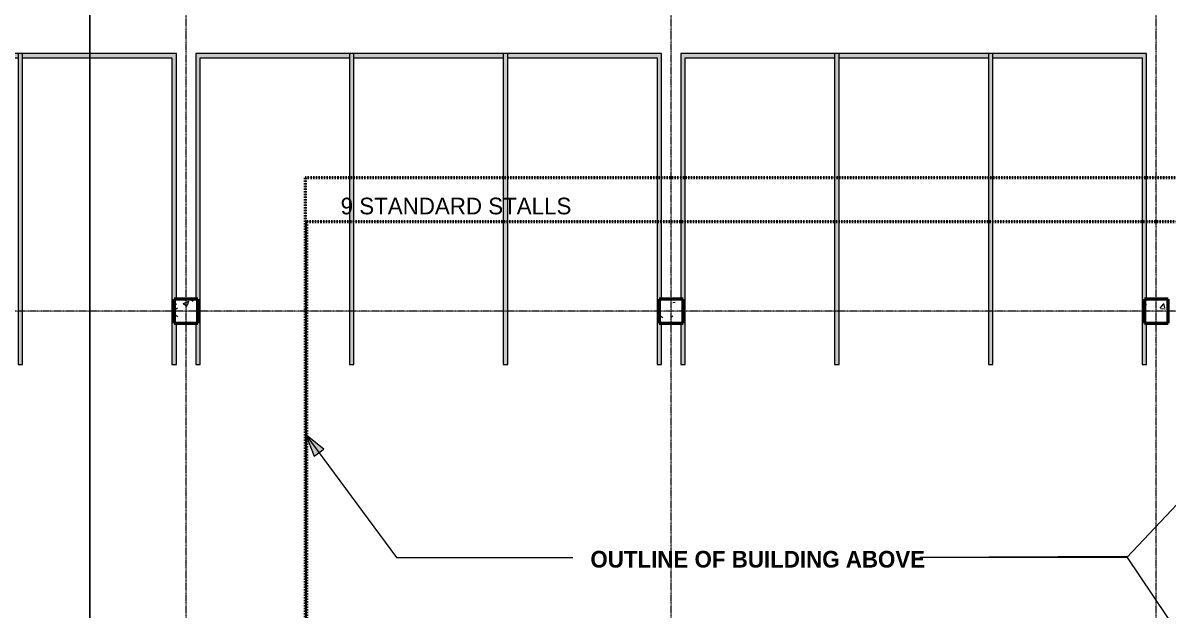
# Model space of a CAD drawing. Header units: metres. Extents: x -4294 to -464, y 9706 to 12475.
# Drawn here: x -3591 to -2819, y 10985 to 11382 of the extents above; entities that cross this region are included whole.
import ezdxf

# ---------------------------------------------------------------- set-up
doc = ezdxf.new("R2010")
doc.units = ezdxf.units.M
doc.linetypes.add('Dash 1_16_', pattern=[0.125, 0.0625, -0.0625])
doc.linetypes.add('Grid Line 1_2_', pattern=[0.875, 0.5, -0.125, 0.125, -0.125])
for name, color, linetype, lineweight in [('0-1', 7, 'Continuous', 5), ('0-3', 7, 'Continuous', 9), ('A-ANNO-NOTE', 131, 'Continuous', 9), ('A-GENM', 5, 'Continuous', 9), ('C-PROP-LINE-2', 91, 'Dash 1_16_', 50), ('G-ANNO-TEXT-1', 147, 'Continuous', 20), ('S-COLS', 52, 'Continuous', 9), ('S-COLS-1', 250, 'Continuous', 50), ('S-GRID-1', 1, 'Grid Line 1_2_', 9)]:
    doc.layers.add(name, color=color, linetype=linetype, lineweight=lineweight)
doc.styles.add('Century Gothic', font='ufonts.com_century-gothic.ttf', dxfattribs={"height": 11.25})
doc.styles.add('Century Gothic_B', font='GOTHICB.TTF', dxfattribs={"height": 11.25})

# ---------------------------------------------------------------- blocks, each defined once
blk = doc.blocks.new('Concrete-Rectangular-Column - ONE-V8-FLOOR PLAN - BASEMENT')
at = {"layer": 'S-COLS'}
h = blk.add_hatch(dxfattribs=at)
h.set_pattern_fill('FP_11', color=256, style=0, pattern_type=2)
h.set_pattern_definition([(50, (3481.324, -11187.19), (34.4287, -3.01202), [3.6, -39.6]), (355, (3481.324, -11187.19), (-6.6596, 36.10481), [2.88, -31.68]), (100.451, (3484.193, -11187.44), (27.76876, 33.0931), [3.06, -33.655]), (46.184, (3481.324, -11177.59), (51.22752, -7.94535), [5.4, -59.4]), (96.636, (3485.593, -11178.25), (44.86319, 46.7577), [4.589, -50.482]), (351.184, (3481.324, -11177.59), (44.86417, 46.75745), [4.32, -47.52]), (21, (3486.124, -11179.99), (28.65176, -19.325734), [3.6, -39.6]), (326, (3486.124, -11179.99), (11.67934, 34.80662), [2.88, -31.68]), (71.451, (3488.51, -11181.6), (40.33096, 15.48132), [3.06, -33.655]), (37.5, (3481.324, -11187.189), (0.583112, 15.978979), [1.584, -29.712, 1.584, -30.576, -31.8]), (37.5, (3481.324, -11187.189), (0.583112, 15.978979), [-63.456, 1.584, -30.216]), (7.5, (3481.324, -11187.189), (12.62689, 18.932107), [1.584, -16.752, 1.584, -28.992, -12.12]), (7.5, (3481.324, -11187.189), (12.62689, 18.932107), [-48.912, 1.584, -10.536]), (327.5, (3470.62, -11187.189), (25.622992, -1.082799), [1.584, -10.416, 1.584, -35.856, -49.68]), (327.5, (3470.62, -11187.189), (25.622992, -1.082799), [-49.44, 1.584, -48.096]), (317.5, (3465.82, -11187.19), (27.99243, 4.80496), [1.584, -14.016, 1.584, -23.28, -35.28]), (317.5, (3465.82, -11187.19), (27.99243, 4.80496), [-40.464, 1.584, -33.696])])
h.paths.add_polyline_path([(6.5, -8), (8, -8), (8, 8), (-8, 8), (-8, -8), (-6.5, -8)], flags=0)
at = {"layer": 'S-COLS-1'}
for p, q in [((8, 8), (-8, 8)), ((-8, 8), (-8, -8)), ((8, -8), (8, 8)), ((-8, -8), (8, -8))]:
    blk.add_line(p, q, dxfattribs=at)
blk = doc.blocks.new('Concrete-Rectangular-Column - ONE-V9-FLOOR PLAN - BASEMENT')
at = {"layer": 'S-COLS'}
h = blk.add_hatch(dxfattribs=at)
h.set_pattern_fill('FP_12', color=256, style=0, pattern_type=2)
h.set_pattern_definition([(50, (3154.324, -11187.19), (34.4287, -3.01202), [3.6, -39.6]), (355, (3154.324, -11187.19), (-6.6596, 36.10481), [2.88, -31.68]), (100.451, (3157.193, -11187.44), (27.76876, 33.0931), [3.06, -33.655]), (46.184, (3154.324, -11177.59), (51.22752, -7.94535), [5.4, -59.4]), (96.636, (3158.593, -11178.25), (44.86319, 46.7577), [4.589, -50.482]), (351.184, (3154.324, -11177.59), (44.86417, 46.75745), [4.32, -47.52]), (21, (3159.124, -11179.99), (28.65176, -19.325734), [3.6, -39.6]), (326, (3159.124, -11179.99), (11.67934, 34.80662), [2.88, -31.68]), (71.451, (3161.51, -11181.6), (40.33096, 15.48132), [3.06, -33.655]), (37.5, (3154.324, -11187.189), (0.583112, 15.978979), [1.584, -29.712, 1.584, -30.576, -31.8]), (37.5, (3154.324, -11187.189), (0.583112, 15.978979), [-63.456, 1.584, -30.216]), (7.5, (3154.324, -11187.189), (12.62689, 18.932107), [1.584, -16.752, 1.584, -28.992, -12.12]), (7.5, (3154.324, -11187.189), (12.62689, 18.932107), [-48.912, 1.584, -10.536]), (327.5, (3143.62, -11187.189), (25.622992, -1.082799), [1.584, -10.416, 1.584, -35.856, -49.68]), (327.5, (3143.62, -11187.189), (25.622992, -1.082799), [-49.44, 1.584, -48.096]), (317.5, (3138.82, -11187.19), (27.99243, 4.80496), [1.584, -14.016, 1.584, -23.28, -35.28]), (317.5, (3138.82, -11187.19), (27.99243, 4.80496), [-40.464, 1.584, -33.696])])
h.paths.add_polyline_path([(8, -8), (8, 8), (-8, 8), (-8, -8), (6.91, -8)], flags=0)
at = {"layer": 'S-COLS-1'}
for p, q in [((8, 8), (-8, 8)), ((-8, 8), (-8, -8)), ((8, -8), (8, 8)), ((-8, -8), (8, -8))]:
    blk.add_line(p, q, dxfattribs=at)
blk = doc.blocks.new('Concrete-Rectangular-Column - ONE-V10-FLOOR PLAN - BASEMENT')
at = {"layer": 'S-COLS'}
h = blk.add_hatch(dxfattribs=at)
h.set_pattern_fill('FP_13', color=256, style=0, pattern_type=2)
h.set_pattern_definition([(50, (2827.324, -11187.19), (34.4287, -3.01202), [3.6, -39.6]), (355, (2827.324, -11187.19), (-6.6596, 36.10481), [2.88, -31.68]), (100.451, (2830.193, -11187.44), (27.76876, 33.0931), [3.06, -33.655]), (46.184, (2827.324, -11177.59), (51.22752, -7.94535), [5.4, -59.4]), (96.636, (2831.593, -11178.25), (44.86319, 46.7577), [4.589, -50.482]), (351.184, (2827.324, -11177.59), (44.86417, 46.75745), [4.32, -47.52]), (21, (2832.124, -11179.99), (28.65176, -19.325734), [3.6, -39.6]), (326, (2832.124, -11179.99), (11.67934, 34.80662), [2.88, -31.68]), (71.451, (2834.51, -11181.6), (40.33096, 15.48132), [3.06, -33.655]), (37.5, (2827.324, -11187.189), (0.583112, 15.978979), [1.584, -29.712, 1.584, -30.576, -31.8]), (37.5, (2827.324, -11187.189), (0.583112, 15.978979), [-63.456, 1.584, -30.216]), (7.5, (2827.324, -11187.189), (12.62689, 18.932107), [1.584, -16.752, 1.584, -28.992, -12.12]), (7.5, (2827.324, -11187.189), (12.62689, 18.932107), [-48.912, 1.584, -10.536]), (327.5, (2816.62, -11187.189), (25.622992, -1.082799), [1.584, -10.416, 1.584, -35.856, -49.68]), (327.5, (2816.62, -11187.189), (25.622992, -1.082799), [-49.44, 1.584, -48.096]), (317.5, (2811.82, -11187.19), (27.99243, 4.80496), [1.584, -14.016, 1.584, -23.28, -35.28]), (317.5, (2811.82, -11187.19), (27.99243, 4.80496), [-40.464, 1.584, -33.696])])
h.paths.add_polyline_path([(-8, -8), (8, -8), (8, 8), (-8, 8)], flags=0)
at = {"layer": 'S-COLS-1'}
for p, q in [((8, 8), (-8, 8)), ((-8, 8), (-8, -8)), ((8, -8), (8, 8)), ((-8, -8), (8, -8))]:
    blk.add_line(p, q, dxfattribs=at)
blk = doc.blocks.new('CTR - 1st Phase - Shell_rvt-1-FLOOR PLAN - BASEMENT')
at = {"layer": 'S-GRID-1'}
for p, q in [((-3481.32, 9836.18), (-3481.32, 12413.74)), ((-3154.32, 9836.18), (-3154.32, 12413.74)), ((-2827.32, 9836.18), (-2827.32, 12413.74)), ((-464.45, 11187.19), (-4232.19, 11187.19))]:
    blk.add_line(p, q, dxfattribs=at)
at = {"layer": '0-3'}
for name, p in [('Concrete-Rectangular-Column - ONE-V8-FLOOR PLAN - BASEMENT', (-3481.32, 11187.19)), ('Concrete-Rectangular-Column - ONE-V9-FLOOR PLAN - BASEMENT', (-3154.32, 11187.19)), ('Concrete-Rectangular-Column - ONE-V10-FLOOR PLAN - BASEMENT', (-2827.32, 11187.19))]:
    blk.add_blockref(name, p, dxfattribs=at)
blk = doc.blocks.new('Parking_Stall_Multiple - STANDARD-V32-FLOOR PLAN - BASEMENT')
at = {"layer": 'A-GENM'}
h = blk.add_hatch(color=256, dxfattribs=at)
h.paths.add_polyline_path([(210, -106.67), (106.5, -105.17), (3, -106.67)], flags=0)
h.paths.add_polyline_path([(0, -103.67), (0.08, -106.58), (0, -106.67), (3, -106.67), (1.5, -105.17)], flags=0)
h.paths.add_polyline_path([(210, -1.5), (210, 0), (182, 0), (182, -1.5), (166, -1.5), (166, 0), (0, 0), (0, -103.67), (3, -103.67), (3, -3), (210, -3)], flags=0)
h = blk.add_hatch(color=256, dxfattribs=at)
h.paths.add_polyline_path([(210, -210.34), (106.5, -208.84), (3, -210.34), (160.33, -210.34)], flags=0)
h.paths.add_polyline_path([(210, -103.67), (0, -103.67), (3, -106.67), (106.5, -105.17), (210, -106.67)], flags=0)
h.paths.add_polyline_path([(3, -210.34), (0, -207.34), (0.08, -210.25), (0, -210.34)], flags=0)
h.paths.add_polyline_path([(0, -106.67), (0.08, -106.58), (0, -103.67)], flags=0)
h.paths.add_polyline_path([(3, -106.67), (0, -106.67), (0, -207.34), (3, -207.34), (3, -174.91)], flags=0)
h = blk.add_hatch(color=256, dxfattribs=at)
h.paths.add_polyline_path([(3, -210.34), (106.5, -208.84), (210, -210.34), (210, -207.34), (0, -207.34)], flags=0)
h.paths.add_polyline_path([(0, -210.34), (0.08, -210.25), (0, -207.34)], flags=0)
h.paths.add_polyline_path([(210, -314), (210, -311), (3, -311), (3, -210.34), (0, -210.34), (0, -314), (166, -314), (166, -312.5), (182, -312.5), (182, -314)], flags=0)
for p, q in [((166, 0), (0, 0)), ((0, 0), (0, -106.67)), ((210, 0), (182, 0)), ((210, -3), (210, 0)), ((3, -103.67), (3, -3)), ((3, -3), (210, -3)), ((210, -103.67), (0, -103.67)), ((0, -103.67), (0, -210.34)), ((0, -106.67), (210, -106.67)), ((210, -103.67), (3, -103.67)), ((3, -207.34), (3, -106.67)), ((3, -106.67), (210, -106.67)), ((210, -106.67), (210, -103.67)), ((210, -106.67), (210, -103.67)), ((210, -207.34), (0, -207.34)), ((0, -207.34), (0, -314)), ((210, -207.34), (3, -207.34)), ((210, -210.34), (210, -207.34)), ((210, -210.34), (210, -207.34)), ((0, -210.34), (210, -210.34)), ((3, -311), (3, -210.34)), ((3, -210.34), (210, -210.34)), ((0, -314), (166, -314)), ((210, -311), (3, -311)), ((182, -314), (210, -314)), ((210, -314), (210, -311))]:
    blk.add_line(p, q, dxfattribs=at)
blk = doc.blocks.new('Parking_Stall_Multiple - STANDARD-2088756-FLOOR PLAN - BASEMENT')
at = {"layer": 'A-GENM'}
h = blk.add_hatch(color=256, dxfattribs=at)
h.paths.add_polyline_path([(210, -106.67), (106.5, -105.17), (3, -106.67)], flags=0)
h.paths.add_polyline_path([(0, -103.67), (0.08, -106.58), (0, -106.67), (3, -106.67), (1.5, -105.17)], flags=0)
h.paths.add_polyline_path([(210, -3), (210, 0), (182, 0), (182, -1.5), (166, -1.5), (166, 0), (0, 0), (0, -103.67), (3, -103.67), (3, -3)], flags=0)
h = blk.add_hatch(color=256, dxfattribs=at)
h.paths.add_polyline_path([(210, -210.34), (106.5, -208.84), (3, -210.34), (160.33, -210.34)], flags=0)
h.paths.add_polyline_path([(210, -103.67), (0, -103.67), (3, -106.67), (106.5, -105.17), (210, -106.67)], flags=0)
h.paths.add_polyline_path([(3, -210.34), (0, -207.34), (0.08, -210.25), (0, -210.34)], flags=0)
h.paths.add_polyline_path([(0, -106.67), (0.08, -106.58), (0, -103.67)], flags=0)
h.paths.add_polyline_path([(3, -106.67), (0, -106.67), (0, -207.34), (3, -207.34), (3, -182.46)], flags=0)
h = blk.add_hatch(color=256, dxfattribs=at)
h.paths.add_polyline_path([(3, -210.34), (106.5, -208.84), (210, -210.34), (210, -207.34), (0, -207.34)], flags=0)
h.paths.add_polyline_path([(0, -210.34), (0.08, -210.25), (0, -207.34)], flags=0)
h.paths.add_polyline_path([(210, -314), (210, -311), (3, -311), (3, -210.34), (0, -210.34), (0, -314), (160.33, -314)], flags=0)
for p, q in [((166, 0), (0, 0)), ((0, 0), (0, -106.67)), ((210, 0), (182, 0)), ((210, -3), (210, 0)), ((3, -103.67), (3, -3)), ((3, -3), (210, -3)), ((210, -103.67), (0, -103.67)), ((0, -103.67), (0, -210.34)), ((0, -106.67), (210, -106.67)), ((210, -103.67), (3, -103.67)), ((3, -207.34), (3, -106.67)), ((3, -106.67), (210, -106.67)), ((210, -106.67), (210, -103.67)), ((210, -106.67), (210, -103.67)), ((210, -207.34), (0, -207.34)), ((0, -207.34), (0, -314)), ((210, -207.34), (3, -207.34)), ((210, -210.34), (210, -207.34)), ((210, -210.34), (210, -207.34)), ((0, -210.34), (210, -210.34)), ((3, -311), (3, -210.34)), ((3, -210.34), (210, -210.34)), ((0, -314), (210, -314)), ((210, -311), (3, -311)), ((210, -314), (210, -311))]:
    blk.add_line(p, q, dxfattribs=at)
blk = doc.blocks.new('Family - ___-1870007-FLOOR PLAN - BASEMENT')
at = {"layer": 'C-PROP-LINE-2'}
for p, q in [((-2067.92, 11247.39), (-3400.05, 11247.39)), ((-3400.05, 11247.39), (-3400.05, 10851.39))]:
    blk.add_line(p, q, dxfattribs=at)
blk = doc.blocks.new('Family - ___-1870574-FLOOR PLAN - BASEMENT')
at = {"layer": 'C-PROP-LINE-2'}
for p, q in [((-2098.26, 11277.29), (-3401.05, 11277.29)), ((-3401.05, 11277.29), (-3401.05, 10821.49))]:
    blk.add_line(p, q, dxfattribs=at)

msp = doc.modelspace()

# ---------------------------------------------------------------- hatches: boundary and pattern name
at = {"layer": 'A-ANNO-NOTE'}
msp.add_hatch(color=256, dxfattribs=at).paths.add_polyline_path([(-3400.5638, 11103.6863), (-3394.8789, 11089.2352), (-3388.4149, 11094.0137)], flags=0)

# ---------------------------------------------------------------- linework, layer by layer
msp.add_xline((-3546.2248, 11528.0051), (0, 1))
for p, q in [((-2635.2872, 11246.4198), (-2847.1739, 11021.0027)), ((-3400.5638, 11103.6863), (-3394.8789, 11089.2352)), ((-3388.4149, 11094.0137), (-3400.5638, 11103.6863)), ((-3400.5638, 11103.6863), (-3339.4387, 11021.0027)), ((-3394.8789, 11089.2352), (-3388.4149, 11094.0137)), ((-3339.4387, 11021.0027), (-3220.5212, 11020.8674)), ((-2847.1739, 11021.6497), (-2986.5781, 11020.8674)), ((-2847.1739, 11021.0027), (-2986.5781, 11020.8674)), ((-2732.313, 10851.26), (-2847.1739, 11021.6497))]:
    msp.add_line(p, q, dxfattribs=at)

# ---------------------------------------------------------------- block references
at = {"layer": '0-1'}
msp.add_blockref('CTR - 1st Phase - Shell_rvt-1-FLOOR PLAN - BASEMENT', (0, 0), dxfattribs=at)
at = {"layer": 'A-GENM', "rotation": 270.0000000000005}
for name, p in [('Parking_Stall_Multiple - STANDARD-2088756-FLOOR PLAN - BASEMENT', (-3487.8237, 11361.1894)), ('Parking_Stall_Multiple - STANDARD-V32-FLOOR PLAN - BASEMENT', (-3160.8198, 11361.1894)), ('Parking_Stall_Multiple - STANDARD-V32-FLOOR PLAN - BASEMENT', (-2833.8198, 11361.1894))]:
    msp.add_blockref(name, p, dxfattribs=at)
at = {"layer": 'C-PROP-LINE-2'}
for name in ['Family - ___-1870007-FLOOR PLAN - BASEMENT', 'Family - ___-1870574-FLOOR PLAN - BASEMENT']:
    msp.add_blockref(name, (0, 0), dxfattribs=at)

# ---------------------------------------------------------------- texts
at = {"layer": 'A-ANNO-NOTE', "insert": (-3208.7671, 11025.4197), "char_height": 11.25, "width": 269.29125, "attachment_point": 1, "style": 'Century Gothic_B'}
msp.add_mtext('OUTLINE OF BUILDING ABOVE', dxfattribs=at)
at = {"layer": 'G-ANNO-TEXT-1', "insert": (-3377.1059, 11263.792), "char_height": 11.25, "width": 181.42125, "attachment_point": 1, "style": 'Century Gothic'}
msp.add_mtext('9 STANDARD STALLS', dxfattribs=at)

doc.saveas('drawing.dxf')
